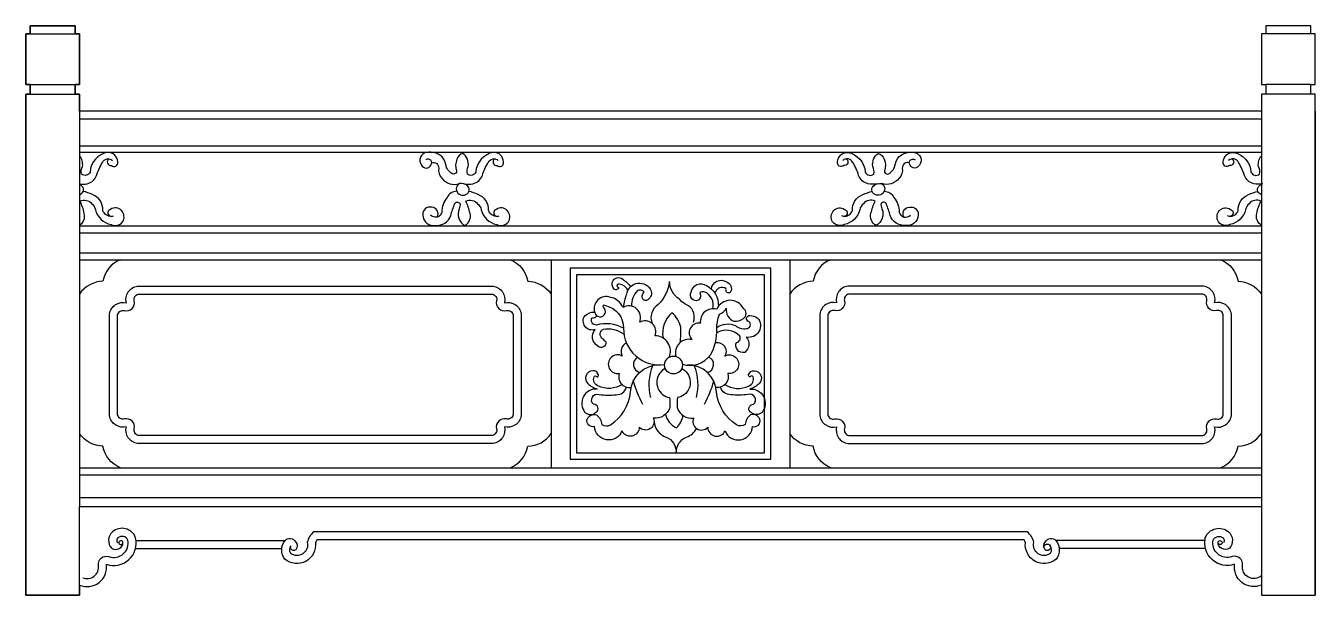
# Model space of a CAD drawing. Extents: x 2942 to 5342, y 3580 to 4639.
import ezdxf

# ---------------------------------------------------------------- set-up
doc = ezdxf.new("R2010")
doc.units = 0
doc.header["$LTSCALE"] = 0.85
doc.header["$MEASUREMENT"] = 0
for name, color, linetype in [('3', 3, 'CONTINUOUS'), ('4', 4, 'CONTINUOUS'), ('7', 7, 'CONTINUOUS')]:
    doc.layers.add(name, color=color, linetype=linetype)

msp = doc.modelspace()

# ---------------------------------------------------------------- linework, layer by layer
at = {"layer": '3'}
for p, q in [((3042, 4466.3), (5242, 4466.3)), ((3042, 4404.3), (5242, 4404.3)), ((3042, 4267.3), (5242, 4267.3)), ((3042, 4204.3), (5242, 4204.3)), ((3042, 3817.3), (5242, 3817.3)), ((3042, 3762.3), (5242, 3762.3)), ((3146.3, 3681.9), (3424.7, 3681.9)), ((5137.8, 3681.9), (4859.4, 3681.9))]:
    msp.add_line(p, q, dxfattribs=at)
for points in [[(3118.2, 4204.3, 0.261732), (3085.6, 4164.2, 0.241444), (3042, 4140.5)], [(3843.8, 4204.3, -0.261732), (3876.4, 4164.2, -0.241444), (3920, 4140.5)], [(4440.2, 4204.3, 0.261732), (4407.6, 4164.2, 0.241444), (4364, 4140.5)], [(5165.8, 4204.3, -0.261732), (5198.4, 4164.2, -0.241444), (5242, 4140.5)], [(4062.6, 4146.9, 0.298161), (4047.2, 4158.6, 0.458756), (4042.4, 4157.3, 0.348422), (4045.3, 4152.8, -0.626772), (4037.3, 4149.6, -0.392914), (4035.5, 4165.8, -0.49942), (4055.2, 4166.3, -0.145973), (4067.3, 4153.8)], [(4054.8, 4116.3, -0.068356), (4060.7, 4140.5, -0.283808), (4077.3, 4159.9, -0.312001), (4104.4, 4150.1, -0.346963), (4102, 4131.5, -0.382995), (4091.9, 4129.6, -0.444173), (4093, 4144, 0.323952), (4080.4, 4146.9, 0.192738), (4069.4, 4117.9)], [(4184.6, 4088.3, 0.34695), (4175.4, 4118.8, -0.150402), (4159.5, 4130.3, -0.245092), (4140, 4163.7, -0.173108), (4119.2, 4121.2, 0.367855), (4108, 4085.5)], [(4220.8, 4113.2, 0.369707), (4205.8, 4144.2, 0.202077), (4196.5, 4142.6, -0.427208), (4193.4, 4128.8, -0.724469), (4180.8, 4143.7, -0.563412), (4208.9, 4156.3, -0.298999), (4231.1, 4117.6)], [(4218.2, 4149.8, -0.572383), (4246.4, 4163, -0.449559), (4254, 4144.5, -0.639517), (4245, 4147, 0.588754), (4241.6, 4152.3, 0.422385), (4224.8, 4141.9)], [(4139.6, 4022.9, 0.5417), (4113.2, 4062.7, 0.712951), (4084.8, 4088, 0.721033), (4053.1, 4115.4, 0.258213), (4030.5, 4134.3, 0.636654), (4001, 4106.4, 1.432844), (4017.3, 4115.9, -1.152816), (4021, 4119.1, -0.354006), (4054.7, 4076.9, 0.461463), (4131.1, 4009.4)], [(4164.1, 4009.8, 0.327801), (4216.3, 4027.5, 0.150413), (4228.1, 4075.2, -0.092786), (4233.1, 4102.9, 0.211572), (4245.8, 4114.2, 0.351427), (4260.4, 4089.7, 0.183951), (4277.7, 4094.7, 0.532944), (4277.7, 4113.8, 0.632072), (4228.1, 4112.4, 0.529875), (4197.6, 4086.1, 0.730977), (4182.2, 4055.6, 0.566444), (4152, 4024.4)], [(4055.4, 4065.8, 0.207748), (4016.6, 4074.4, 0.655664), (4015, 4058.3, 0.012193), (4021.5, 4051.6, -0.748203), (4006.7, 4043.6, -0.463674), (4001.9, 4074.4, -0.735668), (3982.8, 4100.1, -0.190961), (4000.8, 4106.9)], [(4160.1, 4050.3, 0.058526), (4161, 4079, 0.162033), (4144.8, 4105.4, 0.272529), (4128.2, 4058.9)], [(4054.7, 4076.8, 0.198989), (4004.2, 4082.7, -0.554134), (3995.7, 4096.4, 0.299955), (4005.2, 4099.8)], [(4228.1, 4078.1, -0.264511), (4262.9, 4081.9, 0.206428), (4283.1, 4076.1, 0.745498), (4287.8, 4089.2, -0.894437), (4289.8, 4100.6, -0.120331), (4303.6, 4096.5, -0.731944), (4283.1, 4060.3, -0.442745), (4280.2, 4031.9, -0.624132), (4264.7, 4050.6, 0.554751), (4270.8, 4062.3, 0.354771), (4228.2, 4068.2)], [(4060.2, 4049.3, 0.449519), (4052.1, 4025.2, 1.411202), (4046.6, 3992.8, 0.549141), (4068.6, 3966.5)], [(4225.8, 4050.4, -0.630761), (4243.1, 4025.2, -1.411202), (4248.6, 3992.8, -0.549141), (4226.6, 3966.5)], [(4132.3, 4002.1, 0.533106), (4127, 3953.6, 0.158591), (4140.3, 3948.3, -0.058727), (4140.6, 3929.2, -0.372166), (4110, 3909.9, -0.860863), (4083.7, 3892.9, -0.826036), (4051.7, 3886, -0.814047), (4000.6, 3894.3, -0.612626), (3987, 3907.6, -0.40835), (4004.3, 3915.7, -0.213018), (4014.2, 3897.9, 0.278417), (4030.1, 3896.9, 0.229974), (4067.6, 3958.8, -0.403339), (4121.7, 4008.7)], [(4162.9, 4002.1, -0.533106), (4168.3, 3953.6, -0.158591), (4154.9, 3948.3, 0.058727), (4154.6, 3929.2, 0.372166), (4185.2, 3909.9, 0.860863), (4211.5, 3892.9, 0.826036), (4243.6, 3886, 0.814047), (4294.7, 3894.3, 0.612626), (4308.3, 3907.6, 0.40835), (4290.9, 3915.7, 0.213018), (4281.1, 3897.9, -0.278417), (4265.1, 3896.9, -0.229974), (4227.6, 3958.8, 0.403339), (4173.5, 4008.7)], [(4051.9, 3972, -0.253697), (4007.8, 3969.3, -0.416237), (3999.7, 3986.7, -0.547823), (4005.1, 3986.7, 0.66668), (4007.8, 3990.2, 0.403317), (3997.2, 3997.7, 0.671323), (3988.2, 3974.3, 0.150132), (4005.7, 3963.8, 0.65146), (3982.7, 3920.4, 0.379002), (4002.7, 3919.9, 0.822916), (3998.7, 3935.4, -0.802574), (4009.2, 3953.8, 0.07098), (4040.6, 3953.3, 0.35596), (4060.1, 3967.2)], [(4243.4, 3972, 0.253697), (4287.5, 3969.3, 0.416237), (4295.6, 3986.7, 0.547823), (4290.2, 3986.7, -0.66668), (4287.5, 3990.2, -0.403317), (4298.1, 3997.7, -0.671323), (4307.1, 3974.3, -0.150132), (4289.6, 3963.8, -0.65146), (4312.6, 3920.4, -0.379002), (4292.6, 3919.9, -0.822916), (4296.6, 3935.4, 0.802574), (4286.1, 3953.8, -0.07098), (4254.6, 3953.3, -0.35596), (4235.2, 3967.2)], [(4132.9, 3916.9, 0.253252), (4153, 3891.9, 0.196991), (4165.2, 3914.7)], [(4111.4, 3903.4, 0.303974), (4133.8, 3874.5, -0.305705), (4152.8, 3845.3, -0.307431), (4171.8, 3874.5, 0.194303), (4190.5, 3890.4)], [(3118.2, 3817.3, -0.261732), (3085.6, 3857.4, -0.241444), (3042, 3881.1)], [(3843.8, 3817.3, 0.261732), (3876.4, 3857.4, 0.241444), (3920, 3881.1)], [(4440.2, 3817.3, -0.261732), (4407.6, 3857.4, -0.241444), (4364, 3881.1)], [(5165.8, 3817.3, 0.261732), (5198.4, 3857.4, 0.241444), (5242, 3881.1)], [(4847.8, 3672.3, -0.32051), (4848.8, 3657.9, -0.696411), (4818.1, 3678.6, 0.179459), (4806.2, 3698), (3477.9, 3698, 0.179459), (3466, 3678.6, -0.696411), (3435.3, 3657.9, -0.32051), (3436.2, 3672.3, -0.32051)], [(3047.9, 3612.9, 0.583824), (3077.2, 3635.6, -0.559955), (3096.9, 3652, 0.575094), (3132.2, 3682.7, 0.498812), (3113.3, 3686.9, 0.410507), (3112.9, 3677.7, 0.410507)], [(5242, 3616.6, -0.698248), (5206.8, 3635.6, 0.559955), (5187.2, 3652, -0.575094), (5151.9, 3682.7, -0.498812), (5170.7, 3686.9, -0.410507), (5171.1, 3677.7, -0.410507)]]:
    msp.add_lwpolyline(points, format="xyb", dxfattribs=at)
msp.add_lwpolyline([(3955, 4188.3), (3955, 3833.3), (4329, 3833.3), (4329, 4188.3)], close=True, dxfattribs=at)
for points in [[(3151.4, 3877.3, -0.416928), (3143.8, 3889.9, 0.566508), (3125.6, 3908.1, -0.416928), (3113, 3915.7), (3113, 4102, -0.416928), (3125.6, 4109.6, 0.566508), (3143.8, 4127.8, -0.416928), (3151.4, 4140.3), (3810.7, 4140.3, -0.416928), (3818.3, 4127.8, 0.566508), (3836.5, 4109.6, -0.416928), (3849, 4102), (3849, 3915.7, -0.416928), (3836.5, 3908.1, 0.566508), (3818.3, 3889.9, -0.416928), (3810.7, 3877.3)], [(5132.7, 3877.3, 0.416928), (5140.3, 3889.9, -0.566508), (5158.5, 3908.1, 0.416928), (5171, 3915.7), (5171, 4102, 0.416928), (5158.5, 4109.6, -0.566508), (5140.3, 4127.8, 0.416928), (5132.7, 4140.3), (4473.4, 4140.3, 0.416928), (4465.8, 4127.8, -0.566508), (4447.6, 4109.6, 0.416928), (4435, 4102), (4435, 3915.7, 0.416928), (4447.6, 3908.1, -0.566508), (4465.8, 3889.9, 0.416928), (4473.4, 3877.3)]]:
    msp.add_lwpolyline(points, format="xyb", close=True, dxfattribs=at)
msp.add_circle((4147.6, 4008.4), 16.6, dxfattribs=at)
for centre, radius, start, end in [((4088.1, 4009.4), 15.1, 118.5498, 256.5922), ((4207.2, 4009.4), 15.1, 283.4078, 67.3234), ((4196, 3971.7), 94.2, 157.7246, 194.6732), ((4099.2, 3971.7), 94.2, 345.3268, 22.2754), ((4238.6, 4020.8), 171.1, 194.261, 209.8295), ((4056.7, 4020.8), 171.1, 330.1705, 345.739)]:
    msp.add_arc(centre, radius, start, end, dxfattribs=at)
at = {"layer": '4'}
for p, q in [((3146.3, 3666.9), (3418.5, 3666.9)), ((5137.8, 3666.9), (4865.5, 3666.9))]:
    msp.add_line(p, q, dxfattribs=at)
for points in [[(5342, 4480.3), (5342, 3580.3), (5342, 4512.3), (5334, 4512.3), (5334, 4530.3), (5342, 4530.3), (5342, 4624.3), (5334, 4624.3), (5334, 4639.3), (5250, 4639.3), (5250, 4624.3), (5242, 4624.3), (5242, 4530.3), (5250, 4530.3), (5250, 4512.3), (5242, 4512.3), (5242, 4480.3), (3042, 4480.3), (3042, 4512.3), (3034, 4512.3), (3034, 4530.3), (3042, 4530.3), (3042, 4624.3), (3034, 4624.3), (3034, 4639.3), (2950, 4639.3), (2950, 4624.3), (2942, 4624.3), (2942, 4530.3), (2950, 4530.3), (2950, 4512.3), (2942, 4512.3), (2942, 3580.3), (3042, 3580.3), (3042, 3599.1), (3042, 3745.3), (5242, 3745.3), (5242, 3599.1), (5242, 3580.3), (5342, 3580.3)], [(2942, 4480.3), (2942, 3580.3), (2942, 4512.3), (2950, 4512.3), (2950, 4530.3), (2942, 4530.3), (2942, 4624.3), (2950, 4624.3), (2950, 4639.3), (3034, 4639.3), (3034, 4624.3), (3042, 4624.3), (3042, 4530.3), (3034, 4530.3), (3034, 4512.3), (3042, 4512.3), (3042, 4480.3)], [(3042, 4480.3), (3042, 3745.3)], [(5242, 4480.3), (5242, 3745.3)], [(3042, 4416.3), (3042, 3745.3)], [(3042, 3599.1), (3042, 3580.3), (2942, 3580.3)]]:
    msp.add_lwpolyline(points, dxfattribs=at)
for points in [[(3042, 3599.1, 0.583824), (3092.1, 3637.8, 0.587959), (3146.5, 3687.1, 0.524623), (3103.4, 3698.1, 0.414948), (3101.8, 3667.6, 0.299415), (3115.6, 3667.1, 0.391367), (3122.5, 3679.3, 12.160839), (3122.7, 3678.1)], [(5242, 3599.1, -0.583824), (5192, 3637.8, -0.587959), (5137.5, 3687.1, -0.524623), (5180.7, 3698.1, -0.414948), (5182.3, 3667.6, -0.299415), (5168.5, 3667.1, -0.391367), (5161.6, 3679.3, -12.160839), (5161.4, 3678.1)], [(4837.1, 3669.5, -4.238348), (4839.5, 3664.6, -0.391156), (4840.1, 3679.8, -0.528059), (4859.4, 3681.8, -0.352205), (4859.7, 3647.4, -0.681101), (4802.7, 3678, 0.08093), (4800.1, 3683), (3484, 3683, 0.08093), (3481.3, 3678, -0.681101), (3424.3, 3647.4, -0.352205), (3424.6, 3681.8, -0.528059), (3443.9, 3679.8, -0.391156), (3444.5, 3664.6, -0.589486), (3434.9, 3668.9, -0.589486)]]:
    msp.add_lwpolyline(points, format="xyb", dxfattribs=at)
at = {"layer": '7'}
for p, q in [((2950, 4624.3), (3034, 4624.3)), ((5334, 4624.3), (5250, 4624.3)), ((2950, 4530.3), (3034, 4530.3)), ((2950, 4512.3), (3034, 4512.3)), ((5334, 4530.3), (5250, 4530.3)), ((5334, 4512.3), (5250, 4512.3)), ((3042, 4416.3), (5242, 4416.3)), ((3042, 4254.3), (5242, 4254.3)), ((3042, 4217.3), (5242, 4217.3)), ((3920, 4204.3), (3920, 3817.3)), ((4364, 4204.3), (4364, 3817.3)), ((3042, 3804.3), (5242, 3804.3))]:
    msp.add_line(p, q, dxfattribs=at)
for points in [[(3097.4, 4391.9, 0.866643), (3101.6, 4379.5, 0.772247), (3113.1, 4386.2, 0.411602), (3094.7, 4403.9, 0.355872), (3061.6, 4366.9, -0.465115), (3045.9, 4363.3, -0.197308), (3047.7, 4377.7, 0.210262), (3042, 4397.8, 0.210262)], [(3042, 4345.2, 0.071071), (3056.4, 4345.5, 0.239268), (3073.9, 4361.2, -0.063646), (3084.7, 4385.2, -0.51123), (3103.4, 4388.9)], [(3815.4, 4391.9, 0.866643), (3819.6, 4379.5, 0.772247), (3831.1, 4386.2, 0.411602), (3812.7, 4403.9, 0.355872), (3779.6, 4366.9, -0.465115), (3763.9, 4363.3, -0.197308), (3765.7, 4377.7, 0.275145), (3755.5, 4402.1, 0.295582), (3744.6, 4391, 0.21058), (3744, 4369.9, -0.477044), (3737.7, 4363.6, -0.242039), (3724.4, 4378.6, 0.127545), (3716.9, 4395.8, 0.238846), (3688.6, 4403.8, 0.589235), (3678.6, 4380.4, 0.646241), (3696.1, 4380.4, 0.87574), (3686.8, 4390.1, 0.87574)], [(3757.4, 4345.6, 0.084426), (3774.4, 4345.5, 0.239268), (3791.9, 4361.2, -0.063646), (3802.8, 4385.2, -0.51123), (3821.4, 4388.9)], [(4468.7, 4391.9, -0.866643), (4464.4, 4379.5, -0.772247), (4453, 4386.2, -0.411602), (4471.4, 4403.9, -0.355872), (4504.5, 4366.9, 0.465115), (4520.2, 4363.3, 0.197308), (4518.4, 4377.7, -0.275145), (4528.6, 4402.1, -0.295582), (4539.5, 4391, -0.21058), (4540.1, 4369.9, 0.477044), (4546.4, 4363.6, 0.242039), (4559.6, 4378.6, -0.127545), (4567.2, 4395.8, -0.238846), (4595.5, 4403.8, -0.589235), (4605.4, 4380.4, -0.646241), (4588, 4380.4, -0.87574), (4597.3, 4390.1, -0.87574)], [(4526.7, 4345.6, -0.084426), (4509.6, 4345.5, -0.239268), (4492.2, 4361.2, 0.063646), (4481.3, 4385.2, 0.51123), (4462.6, 4388.9)], [(5186.7, 4391.9, -0.866643), (5182.4, 4379.5, -0.772247), (5171, 4386.2, -0.411602), (5189.4, 4403.9, -0.355872), (5222.5, 4366.9, 0.465115), (5238.2, 4363.3, 0.197308), (5236.4, 4377.7, -0.210262), (5242, 4397.8, -0.210262)], [(5244.7, 4345.6, -0.084426), (5227.6, 4345.5, -0.239268), (5210.2, 4361.2, 0.063646), (5199.3, 4385.2, 0.51123), (5180.6, 4388.9)], [(3697.6, 4384.6, -0.542335), (3710.6, 4374.4, 0.223119), (3716.6, 4355.8, 0.317435), (3749.1, 4345.9, 0.317435)], [(4586.5, 4384.6, 0.542335), (4573.5, 4374.4, -0.223119), (4567.5, 4355.8, -0.317435), (4535, 4345.9, -0.317435)], [(3042, 4325, 0.195654), (3048.7, 4331.2, 0.319962), (3046.5, 4341.4, 0.082417), (3042, 4344.6, 0.082417)], [(5242, 4325, -0.195654), (5235.4, 4331.2, -0.319962), (5237.6, 4341.4, -0.082417), (5242, 4344.6, -0.082417)], [(3101.5, 4284.9, -0.322723), (3085.2, 4295.8, 0.344078), (3066.2, 4325.4, 0.063756), (3048.7, 4331.4)], [(3744.3, 4331.6, 0.277885), (3726.1, 4320.2, 0.181843), (3716.5, 4292.6, -0.60076), (3695.4, 4287.4)], [(3819.5, 4284.9, -0.322723), (3803.2, 4295.8, 0.344078), (3784.2, 4325.4, 0.063756), (3766.7, 4331.4)], [(4464.5, 4284.9, 0.322723), (4480.9, 4295.8, -0.344078), (4499.9, 4325.4, -0.063756), (4517.3, 4331.4)], [(4539.8, 4331.6, -0.277885), (4557.9, 4320.2, -0.181843), (4567.6, 4292.6, 0.60076), (4588.7, 4287.4)], [(5182.5, 4284.9, 0.322723), (5198.9, 4295.8, -0.344078), (5217.9, 4325.4, -0.063756), (5235.3, 4331.4)], [(3042, 4268.2, 0.33046), (3050.9, 4290.7, 0.0552), (3043.1, 4313, -0.350671), (3065, 4308.3, -0.199011), (3071.6, 4297.3, 0.295935), (3100.7, 4270, 0.368737), (3122.3, 4274.5, 0.337876), (3120.2, 4295.6, 0.375516), (3100, 4298, 1.188587), (3105.2, 4286)], [(3707.5, 4283.6, 0.583889), (3697.5, 4301.9, 0.524046), (3681, 4287.6, 0.459172), (3704.8, 4267.9, 0.326067), (3733.2, 4286.5, -0.029133), (3740.2, 4308, -0.577027), (3749.9, 4309.2, -0.200153), (3748.5, 4299.1, 0.381703), (3759.5, 4267.9, 0.33912), (3768.9, 4290.7, 0.0552), (3761.1, 4313, -0.350671), (3783, 4308.3, -0.199011), (3789.6, 4297.3, 0.295935), (3818.7, 4270, 0.368737), (3840.3, 4274.5, 0.337876), (3838.2, 4295.6, 0.375516), (3818, 4298, 1.188587), (3823.2, 4286, 1.188587)], [(4576.6, 4283.6, -0.583889), (4586.6, 4301.9, -0.524046), (4603, 4287.6, -0.459172), (4579.3, 4267.9, -0.326067), (4550.9, 4286.5, 0.029133), (4543.8, 4308, 0.577027), (4534.2, 4309.2, 0.200153), (4535.6, 4299.1, -0.381703), (4524.6, 4267.9, -0.33912), (4515.2, 4290.7, -0.0552), (4522.9, 4313, 0.350671), (4501.1, 4308.3, 0.199011), (4494.5, 4297.3, -0.295935), (4465.4, 4270, -0.368737), (4443.8, 4274.5, -0.337876), (4445.9, 4295.6, -0.375516), (4466.1, 4298, -1.188587), (4460.9, 4286, -1.188587)], [(5242, 4268.2, -0.33046), (5233.2, 4290.7, -0.0552), (5240.9, 4313, 0.350671), (5219.1, 4308.3, 0.199011), (5212.5, 4297.3, -0.295935), (5183.4, 4270, -0.368737), (5161.8, 4274.5, -0.337876), (5163.9, 4295.6, -0.375516), (5184.1, 4298, -1.188587), (5178.9, 4286)]]:
    msp.add_lwpolyline(points, format="xyb", dxfattribs=at)
for points in [[(3749.1, 4345.9, 0.571067), (3748.7, 4326.5, 0.472506), (3766.7, 4331.2, 0.319962), (3764.5, 4341.4, 0.255295)], [(4535, 4345.9, -0.571067), (4535.4, 4326.5, -0.472506), (4517.4, 4331.2, -0.319962), (4519.5, 4341.4, -0.255295)], [(3150, 3862.3, -0.442278), (3129.2, 3893.5, -0.442278), (3098, 3914.3), (3098, 4103.4, -0.442278), (3129.2, 4124.2, -0.442278), (3150, 4155.3), (3812.1, 4155.3, -0.442278), (3832.8, 4124.2, -0.442278), (3864, 4103.4), (3864, 3914.3, -0.442278), (3832.8, 3893.5, -0.442278), (3812.1, 3862.3)], [(5134.1, 3862.3, 0.442278), (5154.8, 3893.5, 0.442278), (5186, 3914.3), (5186, 4103.4, 0.442278), (5154.8, 4124.2, 0.442278), (5134.1, 4155.3), (4472, 4155.3, 0.442278), (4451.2, 4124.2, 0.442278), (4420, 4103.4), (4420, 3914.3, 0.442278), (4451.2, 3893.5, 0.442278), (4472, 3862.3)]]:
    msp.add_lwpolyline(points, format="xyb", close=True, dxfattribs=at)
msp.add_lwpolyline([(3967, 4176.3), (3967, 3845.3), (4317, 3845.3), (4317, 4176.3)], close=True, dxfattribs=at)

doc.saveas('drawing.dxf')
